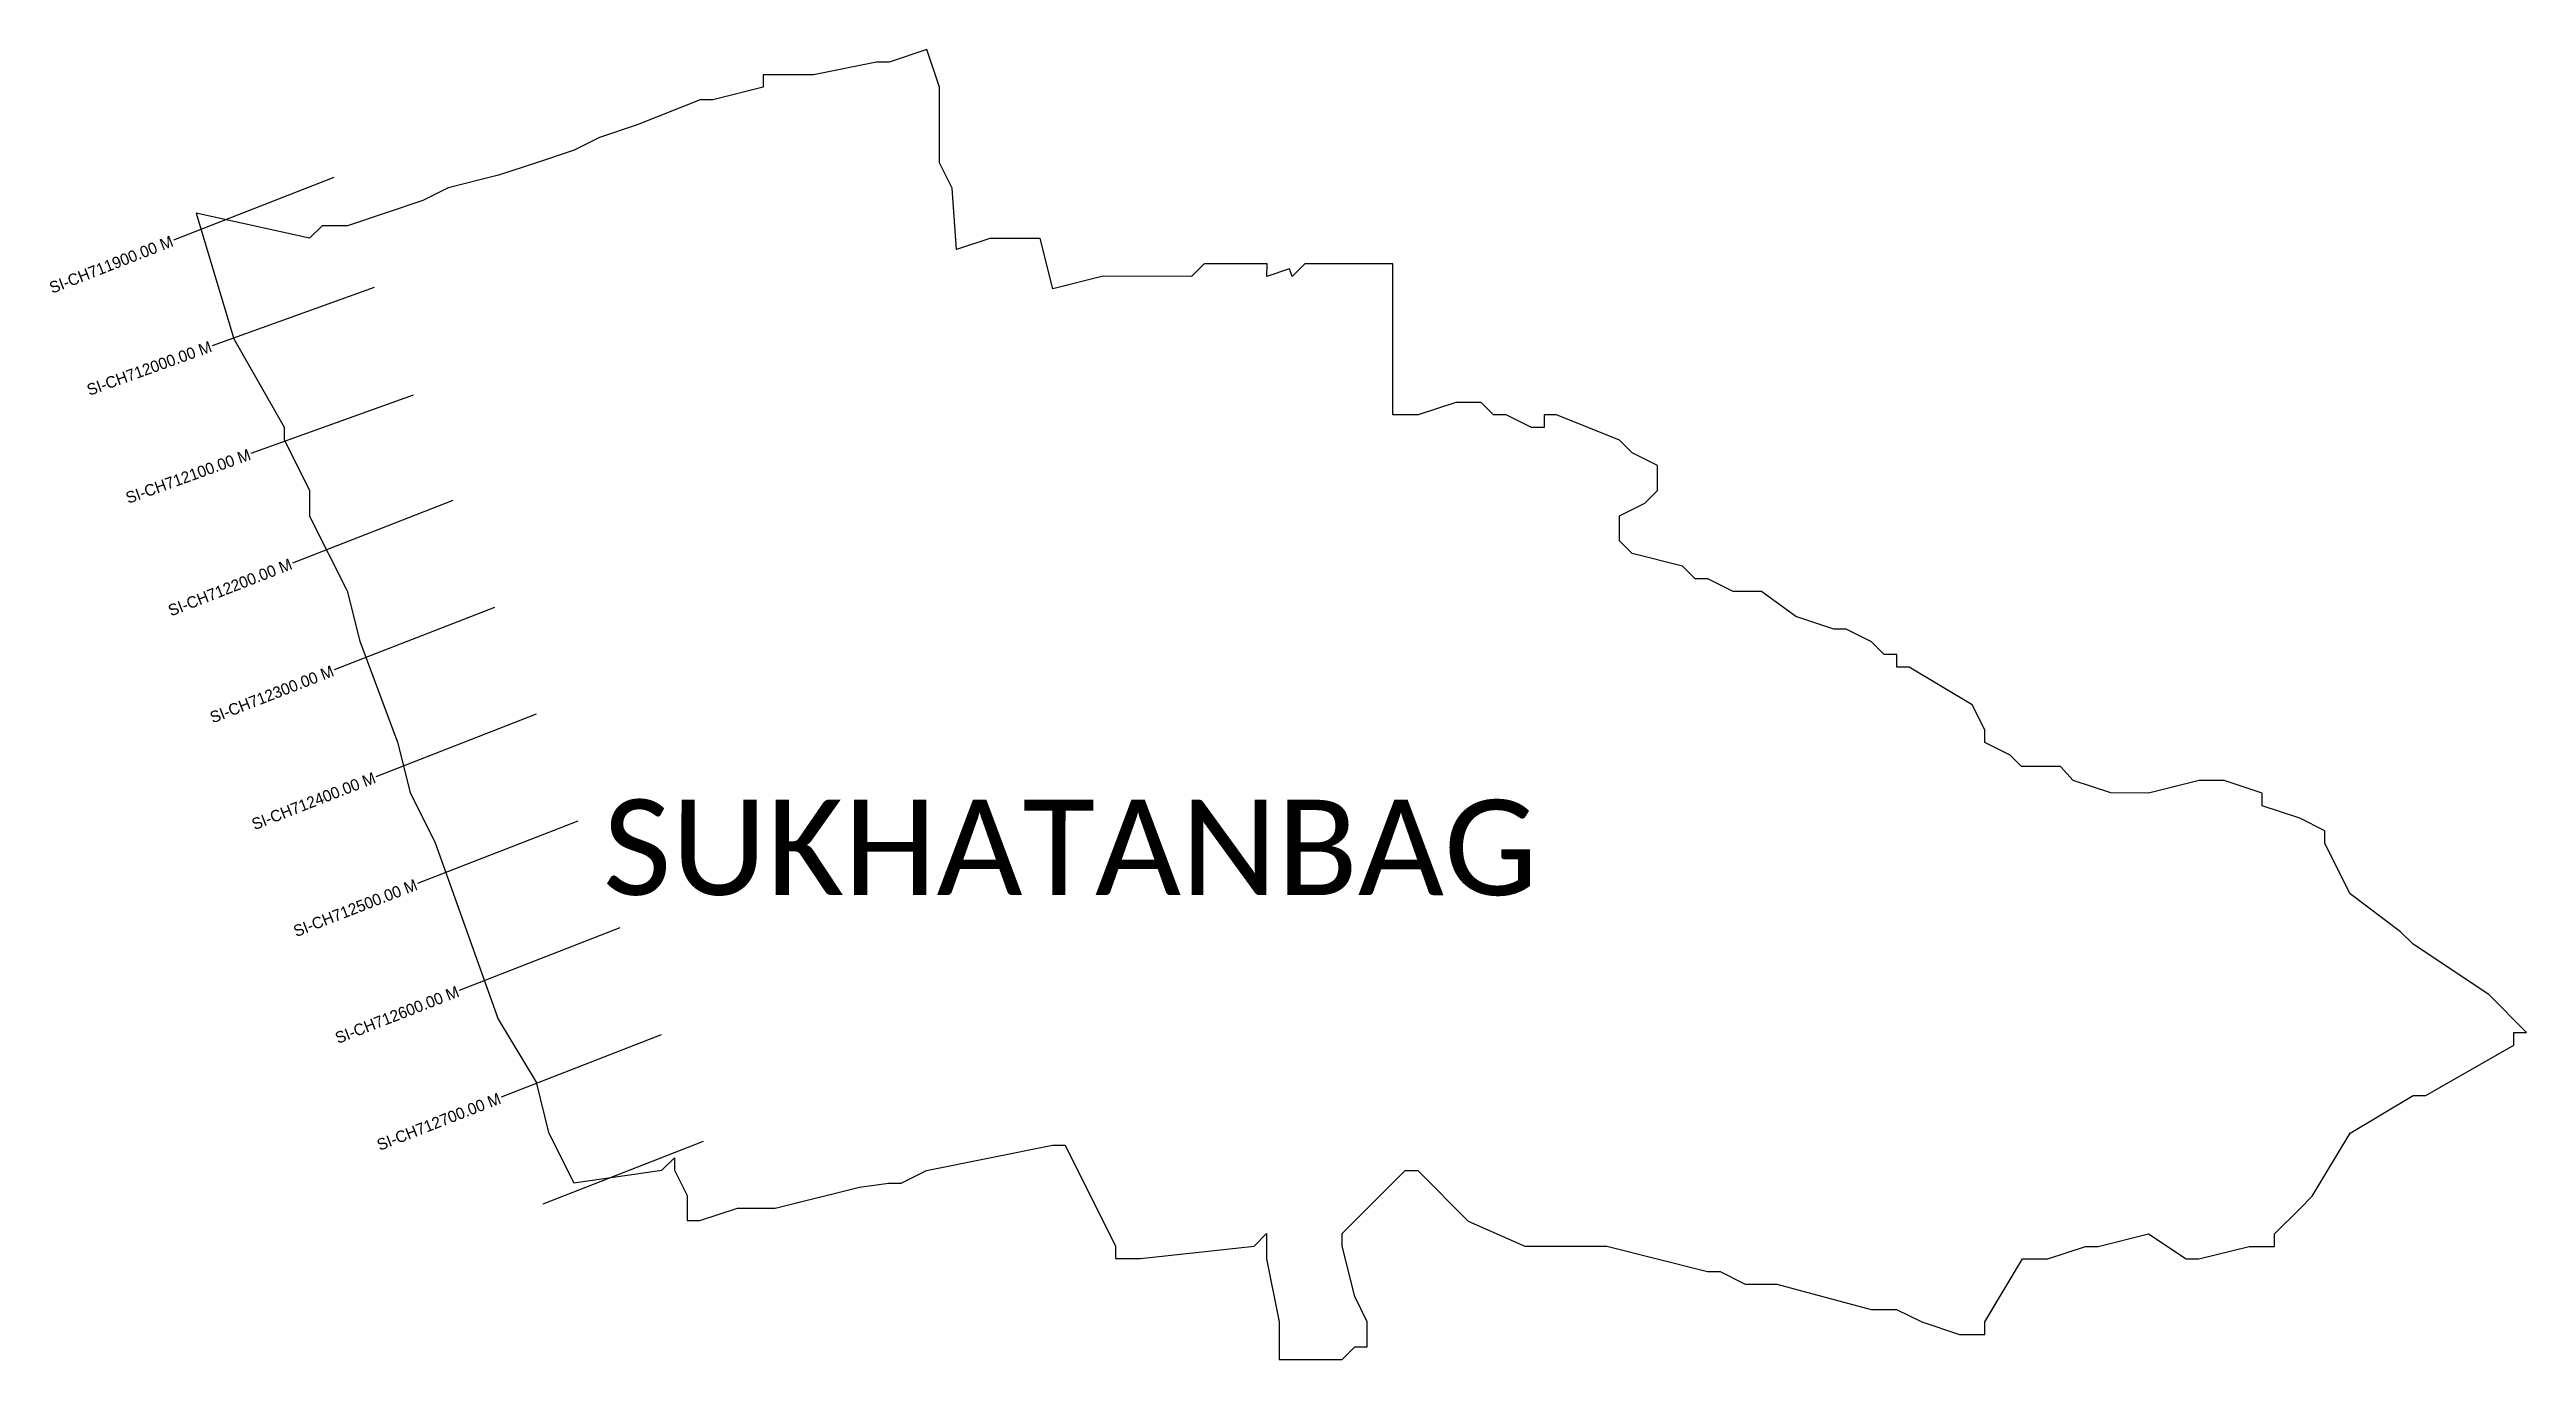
# Model space of a CAD drawing. Header units: metres. Extents: x 353376 to 355535, y 1750541 to 1751683.
import ezdxf
from ezdxf.enums import TextEntityAlignment as Align

# ---------------------------------------------------------------- set-up
doc = ezdxf.new("R2010")
doc.units = ezdxf.units.M
for name, color, linetype in [('CS', 134, 'Continuous'), ('CSMark', 6, 'Continuous'), ('VILLAGE BOUNDRY', 10, 'Continuous'), ('VILLAGE NAME', 250, 'Continuous')]:
    doc.layers.add(name, color=color, linetype=linetype)

msp = doc.modelspace()

# ---------------------------------------------------------------- linework, layer by layer
at = {"layer": 'CS'}
for p, q in [((353623.9, 1751571.7), (353484.2, 1751517.1)), ((353659.1, 1751475.9), (353518, 1751425.1)), ((353693, 1751381.9), (353551.8, 1751331)), ((353727.6, 1751290.2), (353587.9, 1751235.6)), ((353764, 1751197), (353624.2, 1751142.5)), ((353800.3, 1751103.9), (353660.6, 1751049.3)), ((353836.7, 1751010.7), (353697, 1750956.2)), ((353873.1, 1750917.6), (353733.3, 1750863)), ((353909.4, 1750824.4), (353769.7, 1750769.9)), ((353945.8, 1750731.3), (353806, 1750676.7))]:
    msp.add_line(p, q, dxfattribs=at)
at = {"layer": 'VILLAGE BOUNDRY', "ltscale": 0.1, "flags": 128}
msp.add_lwpolyline([(354777.4, 1751298.8), (354777.4, 1751320.7), (354755.5, 1751331.7), (354744.5, 1751342.7), (354689.6, 1751364.7), (354678.6, 1751364.7), (354678.6, 1751353.7), (354667.7, 1751353.7), (354645.7, 1751364.7), (354634.7, 1751364.7), (354623.7, 1751375.7), (354601.8, 1751375.7), (354568.9, 1751364.7), (354546.9, 1751364.7), (354546.9, 1751496.5), (354470.1, 1751496.5), (354459.1, 1751485.5), (354456.9, 1751492.1), (354437.1, 1751485.5), (354437.2, 1751496.5), (354382.3, 1751496.5), (354371.3, 1751485.5), (354294.4, 1751485.6), (354250.5, 1751474.6), (354239.6, 1751518.6), (354195.6, 1751518.6), (354166.6, 1751508.9), (354162.7, 1751562.5), (354151.8, 1751584.4), (354151.8, 1751650.3), (354140.8, 1751683.2), (354107.9, 1751672.3), (354096.9, 1751672.3), (354042, 1751661.3), (353998.1, 1751661.3), (353998.1, 1751650.4), (353954.2, 1751639.4), (353943.2, 1751639.4), (353888.3, 1751617.5), (353855.4, 1751606.5), (353833.4, 1751595.5), (353800.5, 1751584.6), (353767.5, 1751573.6), (353723.6, 1751562.6), (353701.7, 1751551.7), (353668.7, 1751540.7), (353635.8, 1751529.7), (353613.8, 1751529.7), (353602.8, 1751518.8), (353504, 1751540.7), (353536.9, 1751431), (353580.8, 1751354.1), (353580.8, 1751343.1), (353602.7, 1751299.2), (353602.7, 1751276.6), (353635.7, 1751211.4), (353646.6, 1751167.5), (353679.5, 1751079.6), (353690.5, 1751035.7), (353712.4, 1750991.8), (353767.3, 1750838.1), (353800.2, 1750783.2), (353811.1, 1750739.2), (353833.1, 1750695.3), (353909.9, 1750706.3), (353920.9, 1750717.3), (353920.9, 1750706.3), (353931.9, 1750684.3), (353931.9, 1750662.4), (353942.9, 1750662.4), (353975.8, 1750673.3), (354008.7, 1750673.3), (354082, 1750691.6), (354107.5, 1750695.2), (354118.5, 1750695.2), (354140.5, 1750706.2), (354250.3, 1750728.1), (354261.2, 1750728.1), (354305.1, 1750640.3), (354305.1, 1750629.3), (354327.1, 1750629.3), (354425.9, 1750640.2), (354436.8, 1750651.2), (354436.8, 1750629.2), (354447.8, 1750574.3), (354447.8, 1750541.4), (354502.7, 1750541.4), (354513.7, 1750552.4), (354524.6, 1750552.4), (354524.6, 1750574.3), (354513.7, 1750596.3), (354502.7, 1750640.2), (354502.7, 1750651.2), (354557.6, 1750706), (354568.6, 1750706), (354612.5, 1750662.1), (354661.9, 1750640.1), (354733.3, 1750640.1), (354821.1, 1750618.1), (354832, 1750618.1), (354854, 1750607.1), (354881.4, 1750607.1), (354963.8, 1750585.1), (354985.7, 1750585.1), (355007.7, 1750574.1), (355040.6, 1750563.2), (355062.6, 1750563.2), (355062.6, 1750574.1), (355095.5, 1750629), (355117.5, 1750629), (355150.4, 1750640), (355161.4, 1750640), (355205.3, 1750650.9), (355238.2, 1750629), (355249.2, 1750629), (355293.1, 1750639.9), (355315.1, 1750639.9), (355315.1, 1750650.9), (355337.1, 1750672.8), (355348.1, 1750683.8), (355381, 1750738.7), (355435.9, 1750771.6), (355446.9, 1750771.6), (355523.7, 1750815.5), (355523.7, 1750826.4), (355534.7, 1750826.4), (355501.8, 1750859.4), (355436, 1750903.3), (355425, 1750914.3), (355381.1, 1750947.2), (355359.1, 1750991.2), (355359.1, 1751002.2), (355337.2, 1751013.2), (355304.3, 1751024.1), (355304.3, 1751035.1), (355271.3, 1751046.1), (355249.4, 1751046.1), (355205.5, 1751035.1), (355172.5, 1751035.2), (355139.6, 1751046.2), (355128.6, 1751058.2), (355094.6, 1751058.2), (355084.7, 1751068.1), (355062.8, 1751079.1), (355062.8, 1751090.1), (355051.8, 1751112.1), (354996.9, 1751145), (354986, 1751145), (354986, 1751156), (354975, 1751156), (354964, 1751167), (354942, 1751178), (354931.1, 1751178), (354898.1, 1751188.9), (354868, 1751210.9), (354843.3, 1751210.9), (354821.3, 1751221.9), (354810.3, 1751221.9), (354799.3, 1751232.9), (354755.4, 1751243.9), (354744.4, 1751254.9), (354744.5, 1751276.8), (354766.4, 1751287.8)], close=True, dxfattribs=at)

# ---------------------------------------------------------------- texts
at = {"layer": 'CSMark'}
for s, rotation, p in [('SI-CH711900.00 M', 21.375, (353483.3, 1751516.7)), ('SI-CH712000.00 M', 19.798, (353517, 1751424.8)), ('SI-CH712100.00 M', 19.798, (353550.9, 1751330.7)), ('SI-CH712200.00 M', 21.3229, (353586.9, 1751235.3)), ('SI-CH712300.00 M', 21.3229, (353623.3, 1751142.1)), ('SI-CH712400.00 M', 21.3229, (353659.7, 1751049)), ('SI-CH712500.00 M', 21.3229, (353696, 1750955.8)), ('SI-CH712600.00 M', 21.3229, (353732.4, 1750862.7)), ('SI-CH712700.00 M', 21.3229, (353768.8, 1750769.5))]:
    msp.add_text(s, height=10, rotation=rotation, dxfattribs=at).set_placement(p, align=Align.MIDDLE_RIGHT)
at = {"layer": 'VILLAGE NAME', "insert": (353858.6, 1751029.5), "char_height": 83.12, "attachment_point": 1, "rotation": 359.9793}
msp.add_mtext_dynamic_manual_height_columns('{\\fCalibri|b0|i0|c0|p34;SUKHATANBAG}', width=820.213, gutter_width=415.6, heights=[0], dxfattribs=at)

doc.saveas('drawing.dxf')
